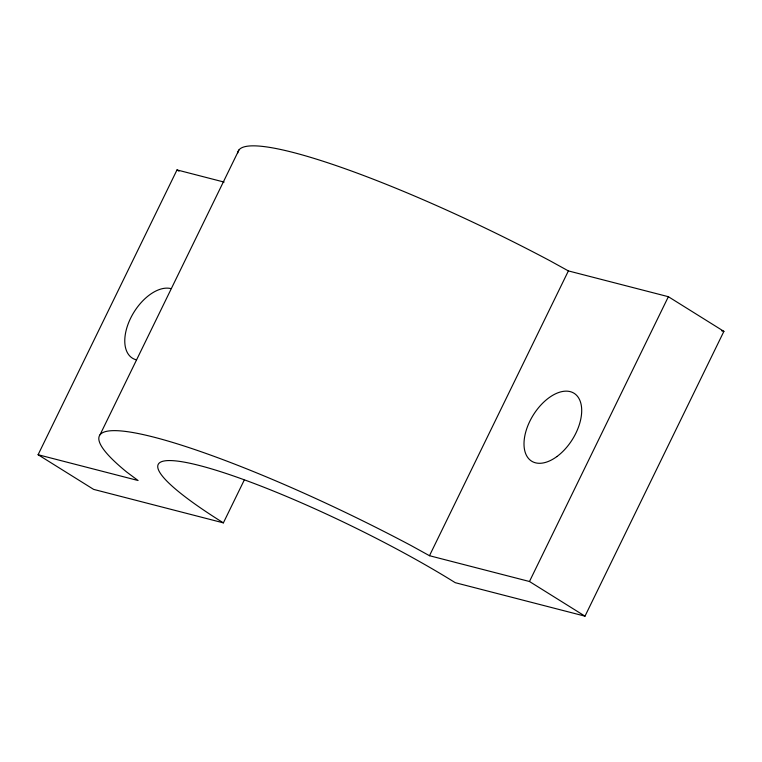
<?xml version="1.0" encoding="UTF-8"?>
<svg xmlns="http://www.w3.org/2000/svg" width="762" height="762" viewBox="0 0 762 762"><rect width="100%" height="100%" fill="white"/><g stroke="black" fill="none" stroke-linecap="round" stroke-linejoin="round"><path stroke-width="1.14" d="M244.192 480.193L223.38 522.865L93.631 489.385L38.1 454.724L177.003 169.926L224.123 182.089M100.06 434.731L238.963 149.933M38.1 454.724L138.084 480.517L126.854 472.154A266.919 38.995 26 0 1 154.2 437.236A266.919 38.995 26 0 1 410.832 545.421L429.482 555.708L568.385 270.91L668.369 296.704L723.9 331.365L584.997 616.163L455.247 582.682A201.52 29.442 26 0 0 199.558 465.544A201.52 29.442 26 0 0 223.38 522.865M429.482 555.708L529.466 581.501L668.369 296.704M721.604 330.775L723.9 331.365M568.385 270.91L549.735 260.633A266.919 38.995 26 0 0 237.744 153M177.003 169.926L179.022 171.193M529.466 581.501L584.997 616.163M136.255 359.807A40.034 23.06 -58 0 1 130.588 318.268A40.034 23.06 -58 0 1 170.983 288.617M556.86 456.59A40.034 23.06 -58 0 0 575.577 394.373A40.034 23.06 -58 0 0 526.104 430.692A40.034 23.06 -58 0 0 556.86 456.59"/></g></svg>
